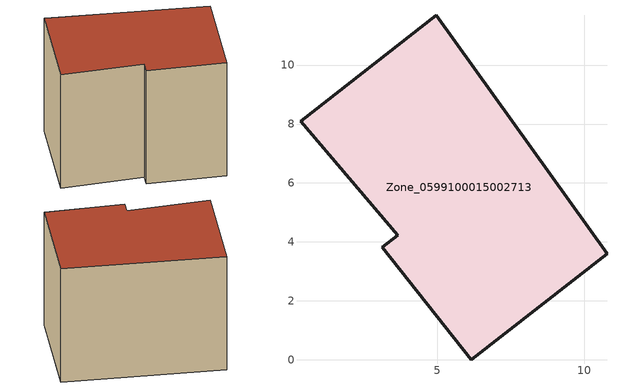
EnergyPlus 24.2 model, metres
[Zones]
Zone_0599100015002713
 floor ground (C_G): 3.15,3.82 3.67,4.23 0.37,8.09 4.97,11.69 10.77,3.6 6.17,0 z0.81
 wall outside (C_F): 6.17,0 10.77,3.6 4.97,11.69 0.37,8.09 3.67,4.23 3.15,3.82 6.17,0 z0.81:9.07
 roof outside (C_R): 3.67,4.23 3.15,3.82 6.17,0 10.77,3.6 4.97,11.69 0.37,8.09 z9.07
[BUILDING]
Pand.0599100015002713: North Axis=0; Terrain=City; Loads Convergence Tolerance Value=0.04; Temperature Convergence Tolerance Value=0.4; Solar Distribution=FullExterior; Maximum Number of Warmup Days=25; Minimum Number of Warmup Days=1
[Site:Location]
Rotterdam.The.Hague.AP_ZH_NLD Design_Conditions: Latitude=51.96; Longitude=4.45; Time Zone=1; Elevation=-4.5
[SITE:GROUNDTEMPERATURE:BUILDINGSURFACE]
18, 18, 18, 18, 18, 18, 18, 18, 18, 18, 18, 18
[MATERIAL] Thermal Absorptance=0.9; Solar Absorptance=0.7; Visible Absorptance=0.7
Name | Roughness | Thickness | Conductivity | Density | Specific Heat
G.TC.1965-1974 | MediumSmooth | 0.15 | 0.882353 | 540 | 1210
F.TC.1965-1974 | Rough | 0.3 | 0.697674 | 1920 | 840
R.TC.1965-1974 | MediumRough | 0.2 | 0.232558 | 1500 | 1000
[CONSTRUCTION]
C_G: G.TC.1965-1974
C_F: F.TC.1965-1974
C_R: R.TC.1965-1974
[ZONE]
Zone_0599100015002713: Type=1; Multiplier=1; Ceiling Height=Autocalculate; Volume=Autocalculate; Floor Area=autocalculate; Part of Total Floor Area=Yes
[ZONEINFILTRATION:DESIGNFLOWRATE]
Infil_Zone_0599100015002713: Zone or ZoneList or Space or SpaceList=Zone_0599100015002713; Schedule=AlwaysOn; Design Flow Rate Calculation Method=Flow/Area; Flow Rate per Floor Area=0.003; Constant Term Coefficient=1; Temperature Term Coefficient=0; Velocity Term Coefficient=0; Velocity Squared Term Coefficient=0
[HVACTEMPLATE:ZONE:IDEALLOADSAIRSYSTEM]
Zone_0599100015002713: Maximum Heating Supply Air Temperature=50; Minimum Cooling Supply Air Temperature=13; Maximum Heating Supply Air Humidity Ratio=0.0156; Minimum Cooling Supply Air Humidity Ratio=0.0077; Heating Limit=NoLimit; Cooling Limit=NoLimit; Dehumidification Control Type=ConstantSensibleHeatRatio; Cooling Sensible Heat Ratio=0.7; Dehumidification Setpoint=60; Humidification Control Type=None; Humidification Setpoint=30; Outdoor Air Method=None; Outdoor Air Flow Rate per Person=0.00944; Outdoor Air Flow Rate per Zone Floor Area=0; Outdoor Air Flow Rate per Zone=0; Demand Controlled Ventilation Type=None; Outdoor Air Economizer Type=NoEconomizer; Heat Recovery Type=None; Sensible Heat Recovery Effectiveness=0.7; Latent Heat Recovery Effectiveness=0.65
[ZONECONTROL:THERMOSTAT]
ThermostatControl_Zone_0599100015002713: Zone or ZoneList=Zone_0599100015002713; Control Type Schedule=DualSetpointControlType; Control 1=Thermostat_Zone_0599100015002713; Temperature Difference Between Cutout And Setpoint=0
[THERMOSTATSETPOINT:DUALSETPOINT]
Thermostat_Zone_0599100015002713: Heating Setpoint Temperature Schedule=HeatingSetpoint_Zone_0599100015002713; Cooling Setpoint Temperature Schedule=CoolingSetpoint_Zone_0599100015002713
[SCHEDULE:COMPACT]
HeatingSetpoint_Zone_0599100015002713: Through: 12/31, For: AllDays, Until: 24:00, 21
CoolingSetpoint_Zone_0599100015002713: Through: 12/31, For: AllDays, Until: 24:00, 24
DualSetpointControlType: Through: 12/31, For: AllDays, Until: 24:00, 4
AlwaysOn: Through: 12/31, For: AllDays, Until: 24:00, 1
